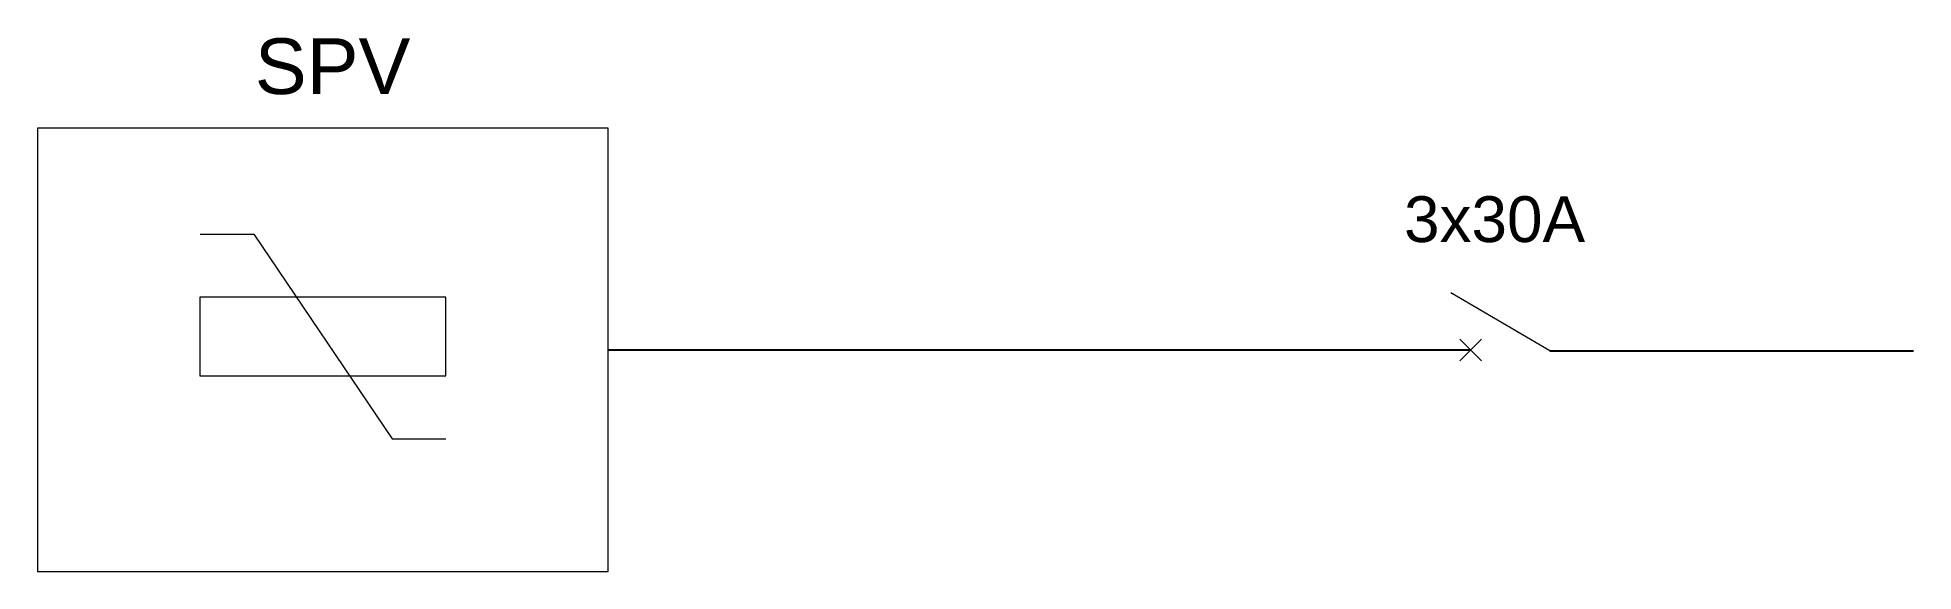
# Model space of a CAD drawing. Header units: millimetres. Extents: x -103 to 0, y -12 to 17.
import ezdxf

# ---------------------------------------------------------------- set-up
doc = ezdxf.new("R2010")
doc.units = ezdxf.units.MM
doc.styles.get("Standard").update_dxf_attribs({"font": 'arial.ttf'})

msp = doc.modelspace()

# ---------------------------------------------------------------- linework, layer by layer
at = {"color": 0, "linetype": 'ByBlock', "lineweight": 9}
for p, q in [((-102.99, 12.2), (-102.99, -12.11)), ((-71.66, 12.2), (-102.99, 12.2)), ((-71.66, -12.11), (-71.66, 12.2)), ((-94.06, 6.39), (-91.12, 6.39)), ((-91.12, 6.39), (-83.52, -4.84)), ((-83.52, -4.84), (-80.58, -4.84)), ((-102.99, -12.11), (-71.66, -12.11))]:
    msp.add_line(p, q, dxfattribs=at)
at = {"color": 0, "lineweight": 20}
for p, q in [((-19.96, 0), (-25.4, 3.18)), ((-24.9, 0.63), (-23.72, -0.55)), ((-23.72, 0.63), (-24.9, -0.55))]:
    msp.add_line(p, q, dxfattribs=at)
for p, q in [((-71.66, 0.04), (-24.31, 0.04)), ((-19.96, 0), (0, 0))]:
    msp.add_line(p, q)
at = {"color": 0, "linetype": 'ByBlock', "lineweight": 9}
msp.add_lwpolyline([(-94.07, 2.94), (-94.07, -1.38), (-80.58, -1.38), (-80.58, 2.94)], close=True, dxfattribs=at)

# ---------------------------------------------------------------- texts
at = {"color": 0, "linetype": 'ByBlock', "lineweight": -2, "transparency": 16777216}
msp.add_text('SPV', height=3.056, dxfattribs=at).set_placement((-91.06, 14.08))
at = {"color": 0, "lineweight": 20}
msp.add_text('3x30A', height=2.511, dxfattribs=at).set_placement((-27.97, 5.96))

doc.saveas('drawing.dxf')
